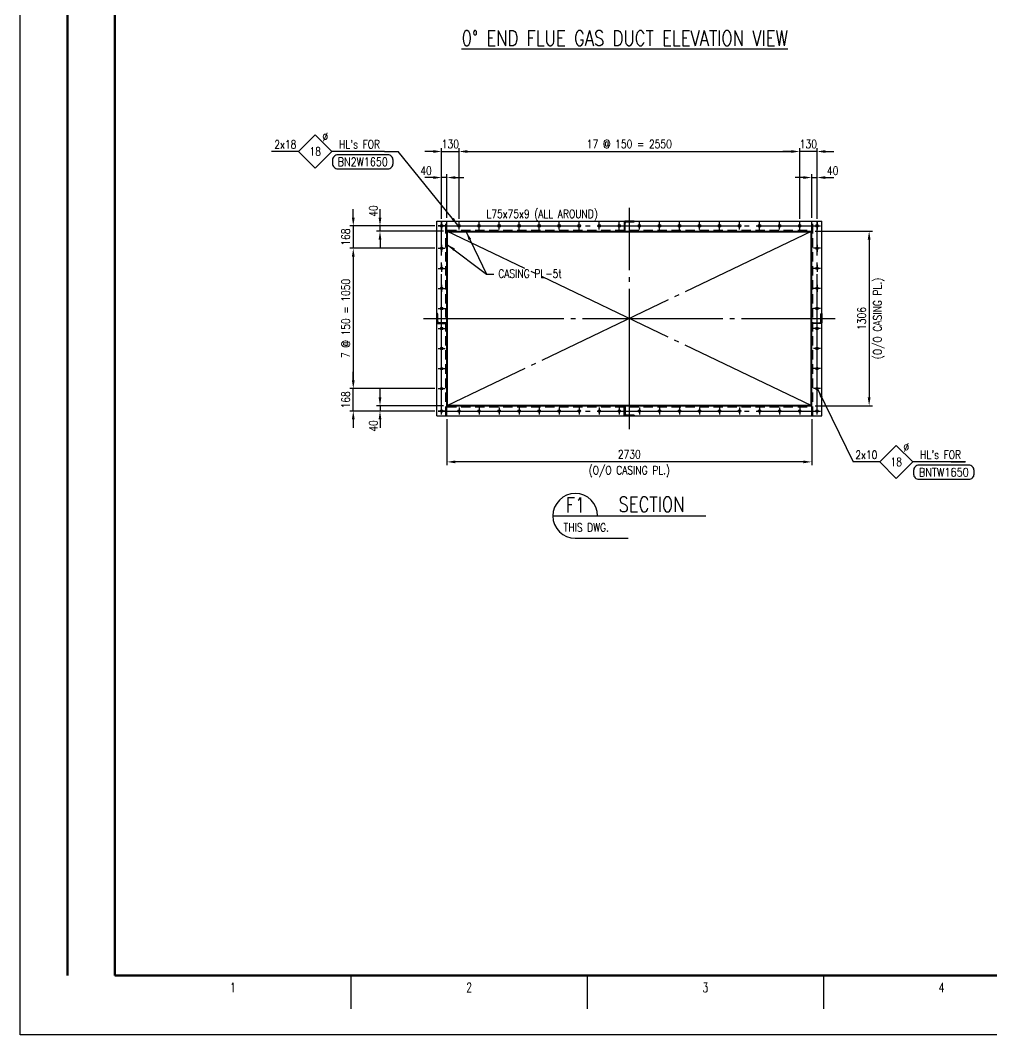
# Model space of a CAD drawing. Header units: millimetres. Extents: x 0 to 134087, y -49114 to 20834.
# Drawn here: x 113062 to 120334, y -48879 to -41289 of the extents above; entities that cross this region are included whole.
import ezdxf
from ezdxf.enums import TextEntityAlignment as Align

# ---------------------------------------------------------------- set-up
doc = ezdxf.new("R2010")
doc.units = ezdxf.units.MM
doc.header["$LTSCALE"] = 35
doc.linetypes.add('JNK-CENTER', pattern=[34, 30, -1.5, 1, -1.5])
doc.linetypes.add('JNK-HIDDEN', pattern=[3, 2, -1])
for name, color, linetype in [('CEN-R', 1, 'JNK-CENTER'), ('CON-C', 4, 'Continuous'), ('CON-G', 3, 'Continuous'), ('CON-W', 7, 'Continuous'), ('CON-Y', 2, 'Continuous'), ('Dim-W', 7, 'Continuous'), ('HID-Y', 2, 'JNK-HIDDEN'), ('STL-OBJT', 7, 'Continuous'), ('TXT-C', 4, 'Continuous')]:
    doc.layers.add(name, color=color, linetype=linetype)
doc.styles.add('ROMANS', font='ROMANS.shx', dxfattribs={"width": 0.8})
doc.styles.add('SIMPLEX', font='simplex.shx', dxfattribs={"width": 0.8})
doc.dimstyles.new('DIM25', dxfattribs={"dimscale": 25, "dimtxt": 2.5, "dimasz": 2.5, "dimexe": 1, "dimexo": 1, "dimgap": 1, "dimtad": 1, "dimdec": 1, "dimdsep": 46, "dimtxsty": 'SIMPLEX', "dimcen": 0, "dimclrt": 2, "dimazin": 2, "dimtfac": 1, "dimtdec": 1, "dimtix": 1, "dimtmove": 2, "dimatfit": 0, "dimfxl": 0.18, "dimtolj": 1, "dimtzin": 0, "dimarcsym": 0})

# ---------------------------------------------------------------- blocks, each defined once
blk = doc.blocks.new('TITLE')
at = {"color": 7}
for p, q in [((0, 0), (0, 594.85)), ((99.02, 17.68), (99.02, 7.78)), ((169.76, 17.68), (169.76, 7.78)), ((240.49, 17.68), (240.49, 7.78)), ((841, 0), (0, 0))]:
    blk.add_line(p, q, dxfattribs=at)
at = {"color": 7, "const_width": 0.707}
for points in [[(14.15, 577.17), (14.15, 17.68)], [(28.29, 17.68), (28.29, 577.52)], [(28.29, 17.68), (823.67, 17.68)]]:
    blk.add_lwpolyline(points, dxfattribs=at)
at = {"color": 7, "style": 'ROMANS', "width": 0.7}
for s, p in [('1', (63.66, 14.15)), ('2', (134.39, 14.15)), ('3', (205.12, 14.15)), ('4', (275.85, 14.15))]:
    blk.add_text(s, height=2.83, dxfattribs=at).set_placement(p, align=Align.MIDDLE)
blk = doc.blocks.new('*D3223')
at = {"layer": 'DEFPOINTS', "color": 0, "transparency": 16777216}
for p in [(118986.7, -42867.6), (118986.7, -44173.6), (119416.7, -44173.6)]:
    blk.add_point(p, dxfattribs=at)
at = {"layer": 'Dim-W', "color": 0, "lineweight": -2, "transparency": 16777216}
for p, q in [((119011.7, -42867.6), (119441.7, -42867.6)), ((119416.7, -42930.1), (119416.7, -44111.1)), ((119011.7, -44173.6), (119441.7, -44173.6))]:
    blk.add_line(p, q, dxfattribs=at)
at = {"layer": 'Dim-W', "color": 0, "transparency": 16777216}
for points in [[(119406.2, -42930.1), (119427.1, -42930.1), (119416.7, -42867.6)], [(119406.2, -44111.1), (119427.1, -44111.1), (119416.7, -44173.6)]]:
    blk.add_solid(points, dxfattribs=at)
at = {"layer": 'Dim-W', "color": 2, "transparency": 16777216, "char_height": 62.5, "attachment_point": 5, "rotation": 90, "style": 'SIMPLEX'}
for s, insert in [('\\A1;(O/O CASING PL.)', (119489.3, -43520.6)), ('\\A1;1306', (119360.4, -43520.6))]:
    blk.add_mtext(s, dxfattribs=dict(at, insert=insert))
blk = doc.blocks.new('A$C05B03637')
at = {"layer": 'HID-Y'}
for p, q in [((0, 75), (0, 0)), ((75, 75), (0, 75)), ((6, 4), (6, 60.5)), ((14.5, 69), (71, 69)), ((75, 73), (75, 75)), ((0, 0), (2, 0))]:
    blk.add_line(p, q, dxfattribs=at)
for centre, radius, start, end in [((2, 4), 4, 270, 0), ((14.5, 60.5), 8.5, 90, 180), ((71, 73), 4, 270, 0)]:
    blk.add_arc(centre, radius, start, end, dxfattribs=at)
blk = doc.blocks.new('SECTITLE')
at = {"layer": 'CON-G'}
for p, q in [((-1.7, 0), (44.1, 0)), ((5, -6.7), (20.86, -6.7))]:
    blk.add_line(p, q, dxfattribs=at)
blk.add_arc((5, 0), 6.7, 0, 270, dxfattribs=at)
at = {"layer": 'CON-C', "style": 'SIMPLEX', "width": 0.8}
for tag, p in [('A', (5.06, 1.04)), ('ELEVATION', (27.83, 1.22))]:
    blk.add_attdef(tag, text='', height=4.5, dxfattribs=at).set_placement(p, align=Align.CENTER)
at = {"layer": 'CON-Y', "style": 'SIMPLEX', "width": 0.8}
blk.add_attdef('H0000-0000', (1.54, -4.72), '', height=2.5, dxfattribs=at)
blk.add_attdef('SCALE', text='', height=2.5, dxfattribs=at).set_placement((44.9, -3.72), align=Align.RIGHT)
blk = doc.blocks.new('*D3214')
at = {"layer": 'DEFPOINTS', "color": 0, "transparency": 16777216}
for p in [(116256.7, -44248.6), (118986.7, -44248.6), (116256.7, -44593.6)]:
    blk.add_point(p, dxfattribs=at)
at = {"layer": 'Dim-W', "color": 0, "lineweight": -2, "transparency": 16777216}
for p, q in [((116256.7, -44273.6), (116256.7, -44618.6)), ((118986.7, -44273.6), (118986.7, -44618.6)), ((118924.2, -44593.6), (116319.2, -44593.6))]:
    blk.add_line(p, q, dxfattribs=at)
at = {"layer": 'Dim-W', "color": 0, "transparency": 16777216}
for points in [[(116319.2, -44583.2), (116319.2, -44604), (116256.7, -44593.6)], [(118924.2, -44583.2), (118924.2, -44604), (118986.7, -44593.6)]]:
    blk.add_solid(points, dxfattribs=at)
at = {"layer": 'Dim-W', "color": 2, "transparency": 16777216, "char_height": 62.5, "attachment_point": 5, "style": 'SIMPLEX'}
for s, insert in [('\\A1;2730', (117621.7, -44537.3)), ('\\A1;(O/O CASING PL.)', (117621.7, -44666.2))]:
    blk.add_mtext(s, dxfattribs=dict(at, insert=insert))
blk = doc.blocks.new('*D3191')
at = {"layer": 'DEFPOINTS', "color": 0, "transparency": 16777216}
for p in [(115755.2, -42827.6), (116190.2, -42827.6), (116256.7, -42867.6)]:
    blk.add_point(p, dxfattribs=at)
at = {"layer": 'Dim-W', "color": 0, "lineweight": -2, "transparency": 16777216}
for p, q in [((115755.2, -42765.1), (115755.2, -42702.6)), ((116165.2, -42827.6), (115730.2, -42827.6)), ((116231.7, -42867.6), (115730.2, -42867.6)), ((115755.2, -42867.6), (115755.2, -42827.6)), ((115755.2, -42930.1), (115755.2, -42992.6))]:
    blk.add_line(p, q, dxfattribs=at)
at = {"layer": 'Dim-W', "color": 0, "transparency": 16777216}
for points in [[(115744.7, -42765.1), (115765.6, -42765.1), (115755.2, -42827.6)], [(115744.7, -42930.1), (115765.6, -42930.1), (115755.2, -42867.6)]]:
    blk.add_solid(points, dxfattribs=at)
at = {"layer": 'Dim-W', "color": 2, "transparency": 16777216, "insert": (115705.9, -42716.6), "char_height": 62.5, "attachment_point": 5, "rotation": 90, "style": 'SIMPLEX'}
blk.add_mtext('\\A1;40', dxfattribs=at)
blk = doc.blocks.new('*D3192')
at = {"layer": 'DEFPOINTS', "color": 0, "transparency": 16777216}
for p in [(116190.2, -42827.6), (115555.2, -42995.6), (116190.2, -42995.6)]:
    blk.add_point(p, dxfattribs=at)
at = {"layer": 'Dim-W', "color": 0, "lineweight": -2, "transparency": 16777216}
for p, q in [((115555.2, -42765.1), (115555.2, -42702.6)), ((116165.2, -42827.6), (115530.2, -42827.6)), ((115555.2, -42827.6), (115555.2, -42995.6)), ((116165.2, -42995.6), (115530.2, -42995.6)), ((115555.2, -43058.1), (115555.2, -43120.6))]:
    blk.add_line(p, q, dxfattribs=at)
at = {"layer": 'Dim-W', "color": 0, "transparency": 16777216}
for points in [[(115544.7, -42765.1), (115565.6, -42765.1), (115555.2, -42827.6)], [(115544.7, -43058.1), (115565.6, -43058.1), (115555.2, -42995.6)]]:
    blk.add_solid(points, dxfattribs=at)
at = {"layer": 'Dim-W', "color": 2, "transparency": 16777216, "insert": (115498.9, -42911.6), "char_height": 62.5, "attachment_point": 5, "rotation": 90, "style": 'SIMPLEX'}
blk.add_mtext('\\A1;168', dxfattribs=at)
blk = doc.blocks.new('*D3193')
at = {"layer": 'DEFPOINTS', "color": 0, "transparency": 16777216}
for p in [(116256.7, -44173.6), (115755.2, -44213.6), (116190.2, -44213.6)]:
    blk.add_point(p, dxfattribs=at)
at = {"layer": 'Dim-W', "color": 0, "lineweight": -2, "transparency": 16777216}
for p, q in [((115755.2, -44111.1), (115755.2, -44048.6)), ((116231.7, -44173.6), (115730.2, -44173.6)), ((115755.2, -44173.6), (115755.2, -44213.6)), ((116165.2, -44213.6), (115730.2, -44213.6)), ((115755.2, -44276.1), (115755.2, -44338.6))]:
    blk.add_line(p, q, dxfattribs=at)
at = {"layer": 'Dim-W', "color": 0, "transparency": 16777216}
for points in [[(115744.7, -44111.1), (115765.6, -44111.1), (115755.2, -44173.6)], [(115744.7, -44276.1), (115765.6, -44276.1), (115755.2, -44213.6)]]:
    blk.add_solid(points, dxfattribs=at)
at = {"layer": 'Dim-W', "color": 2, "transparency": 16777216, "insert": (115705.9, -44324.5), "char_height": 62.5, "attachment_point": 5, "rotation": 90, "style": 'SIMPLEX'}
blk.add_mtext('\\A1;40', dxfattribs=at)
blk = doc.blocks.new('*D3194')
at = {"layer": 'DEFPOINTS', "color": 0, "transparency": 16777216}
for p in [(115555.2, -44045.6), (116190.2, -44045.6), (116190.2, -44213.6)]:
    blk.add_point(p, dxfattribs=at)
at = {"layer": 'Dim-W', "color": 0, "lineweight": -2, "transparency": 16777216}
for p, q in [((115555.2, -43983.1), (115555.2, -43920.6)), ((116165.2, -44045.6), (115530.2, -44045.6)), ((115555.2, -44213.6), (115555.2, -44045.6)), ((116165.2, -44213.6), (115530.2, -44213.6)), ((115555.2, -44276.1), (115555.2, -44338.6))]:
    blk.add_line(p, q, dxfattribs=at)
at = {"layer": 'Dim-W', "color": 0, "transparency": 16777216}
for points in [[(115544.7, -43983.1), (115565.6, -43983.1), (115555.2, -44045.6)], [(115544.7, -44276.1), (115565.6, -44276.1), (115555.2, -44213.6)]]:
    blk.add_solid(points, dxfattribs=at)
at = {"layer": 'Dim-W', "color": 2, "transparency": 16777216, "insert": (115498.9, -44129.6), "char_height": 62.5, "attachment_point": 5, "rotation": 90, "style": 'SIMPLEX'}
blk.add_mtext('\\A1;168', dxfattribs=at)
blk = doc.blocks.new('*D3195')
at = {"layer": 'DEFPOINTS', "color": 0, "transparency": 16777216}
for p in [(116190.2, -42995.6), (115555.2, -44045.6), (116190.2, -44045.6)]:
    blk.add_point(p, dxfattribs=at)
at = {"layer": 'Dim-W', "color": 0, "lineweight": -2, "transparency": 16777216}
for p, q in [((116165.2, -42995.6), (115530.2, -42995.6)), ((115555.2, -43058.1), (115555.2, -43983.1)), ((116165.2, -44045.6), (115530.2, -44045.6))]:
    blk.add_line(p, q, dxfattribs=at)
at = {"layer": 'Dim-W', "color": 0, "transparency": 16777216}
for points in [[(115544.7, -43058.1), (115565.6, -43058.1), (115555.2, -42995.6)], [(115544.7, -43983.1), (115565.6, -43983.1), (115555.2, -44045.6)]]:
    blk.add_solid(points, dxfattribs=at)
at = {"layer": 'Dim-W', "color": 2, "transparency": 16777216, "insert": (115498.9, -43520.6), "char_height": 62.5, "attachment_point": 5, "rotation": 90, "style": 'SIMPLEX', "bg_fill": 3, "box_fill_scale": 1.1, "bg_fill_color": 256, "bg_fill_true_color": 13158600, "bg_fill_transparency": 0}
blk.add_mtext('\\A1;7 @ 150 = 1050', dxfattribs=at)
blk = doc.blocks.new('*D3196')
at = {"layer": 'DEFPOINTS', "color": 0, "transparency": 16777216}
for p in [(116216.7, -42466.1), (116216.7, -42801.1), (116256.7, -42792.6)]:
    blk.add_point(p, dxfattribs=at)
at = {"layer": 'Dim-W', "color": 0, "lineweight": -2, "transparency": 16777216}
for p, q in [((116154.2, -42466.1), (116091.7, -42466.1)), ((116216.7, -42776.1), (116216.7, -42441.1)), ((116256.7, -42466.1), (116216.7, -42466.1)), ((116256.7, -42767.6), (116256.7, -42441.1)), ((116319.2, -42466.1), (116381.7, -42466.1))]:
    blk.add_line(p, q, dxfattribs=at)
at = {"layer": 'Dim-W', "color": 0, "transparency": 16777216}
blk.add_solid([(116319.2, -42455.7), (116319.2, -42476.5), (116256.7, -42466.1)], dxfattribs=at)
at = {"layer": 'Dim-W', "color": 2, "transparency": 16777216, "insert": (116099.8, -42414.5), "char_height": 62.5, "attachment_point": 5, "style": 'SIMPLEX', "bg_fill": 3, "box_fill_scale": 1.1, "bg_fill_color": 256, "bg_fill_true_color": 13158600, "bg_fill_transparency": 0}
blk.add_mtext('\\A1;40', dxfattribs=at)
at = {"layer": 'Dim-W', "color": 0, "transparency": 16777216}
blk.add_solid([(116154.2, -42455.7), (116154.2, -42476.5), (116216.7, -42466.1)], dxfattribs=at)
blk = doc.blocks.new('*D3197')
at = {"layer": 'DEFPOINTS', "color": 0, "transparency": 16777216}
for p in [(116346.7, -42271.1), (116216.7, -42801.1), (116346.7, -42801.1)]:
    blk.add_point(p, dxfattribs=at)
at = {"layer": 'Dim-W', "color": 0, "lineweight": -2, "transparency": 16777216}
for p, q in [((116154.2, -42271.1), (116091.7, -42271.1)), ((116216.7, -42776.1), (116216.7, -42246.1)), ((116216.7, -42271.1), (116346.7, -42271.1)), ((116346.7, -42776.1), (116346.7, -42246.1)), ((116409.2, -42271.1), (116471.7, -42271.1))]:
    blk.add_line(p, q, dxfattribs=at)
at = {"layer": 'Dim-W', "color": 0, "transparency": 16777216}
for points in [[(116154.2, -42260.7), (116154.2, -42281.5), (116216.7, -42271.1)], [(116409.2, -42260.7), (116409.2, -42281.5), (116346.7, -42271.1)]]:
    blk.add_solid(points, dxfattribs=at)
at = {"layer": 'Dim-W', "color": 2, "transparency": 16777216, "insert": (116281.7, -42214.8), "char_height": 62.5, "attachment_point": 5, "style": 'SIMPLEX'}
blk.add_mtext('\\A1;130', dxfattribs=at)
blk = doc.blocks.new('*D3198')
at = {"layer": 'DEFPOINTS', "color": 0, "transparency": 16777216}
for p in [(119026.7, -42466.1), (118986.7, -42792.6), (119026.7, -42801.1)]:
    blk.add_point(p, dxfattribs=at)
at = {"layer": 'Dim-W', "color": 0, "lineweight": -2, "transparency": 16777216}
for p, q in [((118924.2, -42466.1), (118861.7, -42466.1)), ((118986.7, -42767.6), (118986.7, -42441.1)), ((118986.7, -42466.1), (119026.7, -42466.1)), ((119026.7, -42776.1), (119026.7, -42441.1)), ((119089.2, -42466.1), (119151.7, -42466.1))]:
    blk.add_line(p, q, dxfattribs=at)
at = {"layer": 'Dim-W', "color": 0, "transparency": 16777216}
blk.add_solid([(118924.2, -42455.7), (118924.2, -42476.5), (118986.7, -42466.1)], dxfattribs=at)
at = {"layer": 'Dim-W', "color": 2, "transparency": 16777216, "insert": (119143.6, -42414.5), "char_height": 62.5, "attachment_point": 5, "style": 'SIMPLEX', "bg_fill": 3, "box_fill_scale": 1.1, "bg_fill_color": 256, "bg_fill_true_color": 13158600, "bg_fill_transparency": 0}
blk.add_mtext('\\A1;40', dxfattribs=at)
at = {"layer": 'Dim-W', "color": 0, "transparency": 16777216}
blk.add_solid([(119089.2, -42455.7), (119089.2, -42476.5), (119026.7, -42466.1)], dxfattribs=at)
blk = doc.blocks.new('*D3199')
at = {"layer": 'DEFPOINTS', "color": 0, "transparency": 16777216}
for p in [(118896.7, -42271.1), (118896.7, -42801.1), (119026.7, -42801.1)]:
    blk.add_point(p, dxfattribs=at)
at = {"layer": 'Dim-W', "color": 0, "lineweight": -2, "transparency": 16777216}
for p, q in [((118834.2, -42271.1), (118771.7, -42271.1)), ((118896.7, -42776.1), (118896.7, -42246.1)), ((119026.7, -42271.1), (118896.7, -42271.1)), ((119026.7, -42776.1), (119026.7, -42246.1)), ((119089.2, -42271.1), (119151.7, -42271.1))]:
    blk.add_line(p, q, dxfattribs=at)
at = {"layer": 'Dim-W', "color": 0, "transparency": 16777216}
for points in [[(118834.2, -42260.7), (118834.2, -42281.5), (118896.7, -42271.1)], [(119089.2, -42260.7), (119089.2, -42281.5), (119026.7, -42271.1)]]:
    blk.add_solid(points, dxfattribs=at)
at = {"layer": 'Dim-W', "color": 2, "transparency": 16777216, "insert": (118961.7, -42214.8), "char_height": 62.5, "attachment_point": 5, "style": 'SIMPLEX'}
blk.add_mtext('\\A1;130', dxfattribs=at)
blk = doc.blocks.new('*D3200')
at = {"layer": 'DEFPOINTS', "color": 0, "transparency": 16777216}
for p in [(118896.7, -42271.1), (116346.7, -42801.1), (118896.7, -42801.1)]:
    blk.add_point(p, dxfattribs=at)
at = {"layer": 'Dim-W', "color": 0, "lineweight": -2, "transparency": 16777216}
for p, q in [((116346.7, -42776.1), (116346.7, -42246.1)), ((116409.2, -42271.1), (118834.2, -42271.1)), ((118896.7, -42776.1), (118896.7, -42246.1))]:
    blk.add_line(p, q, dxfattribs=at)
at = {"layer": 'Dim-W', "color": 0, "transparency": 16777216}
for points in [[(116409.2, -42260.7), (116409.2, -42281.5), (116346.7, -42271.1)], [(118834.2, -42260.7), (118834.2, -42281.5), (118896.7, -42271.1)]]:
    blk.add_solid(points, dxfattribs=at)
at = {"layer": 'Dim-W', "color": 2, "transparency": 16777216, "insert": (117621.7, -42214.8), "char_height": 62.5, "attachment_point": 5, "style": 'SIMPLEX', "bg_fill": 3, "box_fill_scale": 1.1, "bg_fill_color": 256, "bg_fill_true_color": 13158600, "bg_fill_transparency": 0}
blk.add_mtext('\\A1;17 @ 150 = 2550', dxfattribs=at)
blk = doc.blocks.new('BOLTHOLE')
at = {"layer": 'CON-W'}
blk.add_line((25.7, 0), (9.9, 0), dxfattribs=at)
blk.add_lwpolyline([(0, 0), (4.95, 4.95), (9.9, 0), (4.95, -4.95)], close=True, dxfattribs=at)
at = {"layer": 'CON-Y', "style": 'SIMPLEX', "width": 0.8}
for s, p in [('%%C', (8.81, 3.12)), ("HL's FOR", (24.37, 0.9))]:
    blk.add_text(s, height=2.5, dxfattribs=at).set_placement(p, align=Align.RIGHT)
blk.add_attdef('4', text='', height=2.5, dxfattribs=at).set_placement((-0.69, 0.87), align=Align.RIGHT)
blk.add_attdef('22', text='', height=2.5, dxfattribs=at).set_placement((4.95, 0), align=Align.MIDDLE_CENTER)
blk = doc.blocks.new('boltmark')
at = {"layer": 'CON-Y'}
blk.add_lwpolyline([(0, -4.2), (15, -4.2, 0.414214), (16.56, -2.64), (16.56, -1.56, 0.414214), (15, 0), (0, 0, 0.414214), (-1.56, -1.56), (-1.56, -2.64, 0.414214)], format="xyb", close=True, dxfattribs=at)
at = {"layer": 'CON-G', "style": 'SIMPLEX', "width": 0.802523}
blk.add_attdef('BN2W1650', text='', height=2.5, dxfattribs=at).set_placement((0, -3.35), (15, -3.35), align=Align.FIT)

msp = doc.modelspace()

# ---------------------------------------------------------------- linework, layer by layer
at = {"layer": 'CEN-R'}
for p, q in [((117621.6578, -44348.5671), (117621.6578, -42692.5671)), ((116216.6578, -42801.0671), (116216.6578, -42854.0671)), ((116216.6578, -44240.0671), (116216.6578, -42801.0671)), ((116346.6578, -42854.0671), (116346.6578, -42801.0671)), ((116496.6578, -42854.0671), (116496.6578, -42801.0671)), ((116646.6578, -42854.0671), (116646.6578, -42801.0671)), ((116796.6578, -42854.0671), (116796.6578, -42801.0671)), ((116946.6578, -42854.0671), (116946.6578, -42801.0671)), ((117096.6578, -42854.0671), (117096.6578, -42801.0671)), ((117246.6578, -42854.0671), (117246.6578, -42801.0671)), ((117396.6578, -42854.0671), (117396.6578, -42801.0671)), ((117546.6578, -42854.0671), (117546.6578, -42801.0671)), ((117696.6578, -42854.0671), (117696.6578, -42801.0671)), ((117846.6578, -42854.0671), (117846.6578, -42801.0671)), ((117996.6578, -42854.0671), (117996.6578, -42801.0671)), ((118146.6578, -42854.0671), (118146.6578, -42801.0671)), ((118296.6578, -42854.0671), (118296.6578, -42801.0671)), ((118446.6578, -42854.0671), (118446.6578, -42801.0671)), ((118596.6578, -42854.0671), (118596.6578, -42801.0671)), ((118746.6578, -42854.0671), (118746.6578, -42801.0671)), ((118896.6578, -42854.0671), (118896.6578, -42801.0671)), ((119026.6578, -42801.0671), (119026.6578, -42854.0671)), ((119026.6578, -44240.0671), (119026.6578, -42801.0671)), ((116243.1578, -42827.5671), (116190.1578, -42827.5671)), ((116190.1578, -42827.5671), (119053.1578, -42827.5671)), ((118986.6578, -42867.5671), (116256.6578, -44173.5671)), ((118986.6578, -44173.5671), (116256.6578, -42867.5671)), ((119000.1578, -42827.5671), (119053.1578, -42827.5671)), ((119026.6578, -42999.0671), (119026.6578, -42946.0671)), ((116190.1578, -42995.5671), (116243.1578, -42995.5671)), ((116216.6578, -42969.0671), (116216.6578, -43022.0671)), ((119053.1578, -42995.5671), (119000.1578, -42995.5671)), ((119026.6578, -42969.0671), (119026.6578, -43022.0671)), ((116190.1578, -43145.5671), (116243.1578, -43145.5671)), ((116216.6578, -43119.0671), (116216.6578, -43172.0671)), ((119053.1578, -43145.5671), (119000.1578, -43145.5671)), ((119026.6578, -43119.0671), (119026.6578, -43172.0671)), ((116190.1578, -43295.5671), (116243.1578, -43295.5671)), ((116216.6578, -43269.0671), (116216.6578, -43322.0671)), ((119053.1578, -43295.5671), (119000.1578, -43295.5671)), ((119026.6578, -43269.0671), (119026.6578, -43322.0671)), ((116190.1578, -43445.5671), (116243.1578, -43445.5671)), ((119053.1578, -43445.5671), (119000.1578, -43445.5671)), ((116081.6578, -43520.5671), (119161.6578, -43520.5671)), ((116190.1578, -43595.5671), (116243.1578, -43595.5671)), ((116216.6578, -43622.0671), (116216.6578, -43569.0671)), ((119053.1578, -43595.5671), (119000.1578, -43595.5671)), ((119026.6578, -43622.0671), (119026.6578, -43569.0671)), ((116190.1578, -43745.5671), (116243.1578, -43745.5671)), ((116216.6578, -43772.0671), (116216.6578, -43719.0671)), ((119053.1578, -43745.5671), (119000.1578, -43745.5671)), ((119026.6578, -43772.0671), (119026.6578, -43719.0671)), ((116216.6578, -43922.0671), (116216.6578, -43869.0671)), ((119026.6578, -43922.0671), (119026.6578, -43869.0671)), ((116190.1578, -43895.5671), (116243.1578, -43895.5671)), ((119053.1578, -43895.5671), (119000.1578, -43895.5671)), ((116216.6578, -44072.0671), (116216.6578, -44019.0671)), ((119026.6578, -44072.0671), (119026.6578, -44019.0671)), ((116190.1578, -44045.5671), (116243.1578, -44045.5671)), ((119053.1578, -44045.5671), (119000.1578, -44045.5671)), ((116243.1578, -44213.5671), (116190.1578, -44213.5671)), ((116190.1578, -44213.5671), (119053.1578, -44213.5671)), ((116216.6578, -44240.0671), (116216.6578, -44187.0671)), ((116346.6578, -44187.0671), (116346.6578, -44240.0671)), ((116496.6578, -44187.0671), (116496.6578, -44240.0671)), ((116646.6578, -44187.0671), (116646.6578, -44240.0671)), ((116796.6578, -44187.0671), (116796.6578, -44240.0671)), ((116946.6578, -44187.0671), (116946.6578, -44240.0671)), ((117096.6578, -44187.0671), (117096.6578, -44240.0671)), ((117246.6578, -44187.0671), (117246.6578, -44240.0671)), ((117396.6578, -44187.0671), (117396.6578, -44240.0671)), ((117546.6578, -44187.0671), (117546.6578, -44240.0671)), ((117696.6578, -44187.0671), (117696.6578, -44240.0671)), ((117846.6578, -44187.0671), (117846.6578, -44240.0671)), ((117996.6578, -44187.0671), (117996.6578, -44240.0671)), ((118146.6578, -44187.0671), (118146.6578, -44240.0671)), ((118296.6578, -44187.0671), (118296.6578, -44240.0671)), ((118446.6578, -44187.0671), (118446.6578, -44240.0671)), ((118596.6578, -44187.0671), (118596.6578, -44240.0671)), ((118746.6578, -44187.0671), (118746.6578, -44240.0671)), ((118896.6578, -44187.0671), (118896.6578, -44240.0671)), ((119000.1578, -44213.5671), (119053.1578, -44213.5671)), ((119026.6578, -44240.0671), (119026.6578, -44187.0671))]:
    msp.add_line(p, q, dxfattribs=at)
at = {"layer": 'CON-G'}
for p, q in [((116181.6578, -44248.5671), (116181.6578, -42792.5671)), ((116181.6578, -42792.5671), (119061.6578, -42792.5671)), ((116256.6578, -44248.5671), (116256.6578, -42792.5671)), ((118986.6578, -44248.5671), (118986.6578, -42792.5671)), ((119061.6578, -44248.5671), (119061.6578, -42792.5671)), ((116256.6578, -42867.5671), (118986.6578, -42867.5671)), ((116256.6578, -42872.5671), (118986.6578, -42872.5671)), ((116261.6578, -44168.5671), (116261.6578, -42872.5671)), ((118981.6578, -44168.5671), (118981.6578, -42872.5671)), ((116256.6578, -44168.5671), (118986.6578, -44168.5671)), ((116256.6578, -44173.5671), (118986.6578, -44173.5671)), ((116181.6578, -44248.5671), (119061.6578, -44248.5671))]:
    msp.add_line(p, q, dxfattribs=at)
for centre in [(116216.6578, -42827.5671), (116346.6578, -42827.5671), (116496.6578, -42827.5671), (116646.6578, -42827.5671), (116796.6578, -42827.5671), (116946.6578, -42827.5671), (117096.6578, -42827.5671), (117246.6578, -42827.5671), (117396.6578, -42827.5671), (117546.6578, -42827.5671), (117696.6578, -42827.5671), (117846.6578, -42827.5671), (117996.6578, -42827.5671), (118146.6578, -42827.5671), (118296.6578, -42827.5671), (118446.6578, -42827.5671), (118596.6578, -42827.5671), (118746.6578, -42827.5671), (118896.6578, -42827.5671), (119026.6578, -42827.5671), (116216.6578, -42995.5671), (119026.6578, -42995.5671), (116216.6578, -43145.5671), (119026.6578, -43145.5671), (116216.6578, -43295.5671), (119026.6578, -43295.5671), (116216.6578, -43445.5671), (119026.6578, -43445.5671), (116216.6578, -43595.5671), (119026.6578, -43595.5671), (116216.6578, -43745.5671), (119026.6578, -43745.5671), (116216.6578, -43895.5671), (119026.6578, -43895.5671), (116216.6578, -44045.5671), (119026.6578, -44045.5671), (116216.6578, -44213.5671), (116346.6578, -44213.5671), (116496.6578, -44213.5671), (116646.6578, -44213.5671), (116796.6578, -44213.5671), (116946.6578, -44213.5671), (117096.6578, -44213.5671), (117246.6578, -44213.5671), (117396.6578, -44213.5671), (117546.6578, -44213.5671), (117696.6578, -44213.5671), (117846.6578, -44213.5671), (117996.6578, -44213.5671), (118146.6578, -44213.5671), (118296.6578, -44213.5671), (118446.6578, -44213.5671), (118596.6578, -44213.5671), (118746.6578, -44213.5671), (118896.6578, -44213.5671), (119026.6578, -44213.5671)]:
    msp.add_circle(centre, 9.5, dxfattribs=at)
at = {"layer": 'CON-W'}
for p, q in [((115146.3013, -42271.0671), (114943.5485, -42271.0671)), ((115788.7224, -42271.0671), (115891.3528, -42271.0671)), ((119495.5257, -44593.5671), (119296.1836, -44593.5671)), ((120031.6003, -44593.5671), (120134.2307, -44593.5671))]:
    msp.add_line(p, q, dxfattribs=at)
at = {"layer": 'HID-Y'}
for p, q in [((116247.6578, -44248.5671), (116247.6578, -42792.5671)), ((118995.6578, -44248.5671), (118995.6578, -42792.5671)), ((116256.6578, -42858.5671), (118986.6578, -42858.5671)), ((116256.6578, -44182.5671), (118986.6578, -44182.5671))]:
    msp.add_line(p, q, dxfattribs=at)

# ---------------------------------------------------------------- block references
at = {"linetype": 'ByBlock', "xscale": 24.99999999749996, "yscale": 24.99999999749996, "zscale": 24.99999999749996}
msp.add_blockref('TITLE', (113062.4846, -48879.4503), dxfattribs=at)
at = {"xscale": 25, "yscale": 25, "zscale": 25}
for name, p, values in [('BOLTHOLE', (115146.3013, -42271.0671), {'4': '2x18', '22': '18'}), ('boltmark', (115439.0412, -42296.0671), {'BN2W1650': 'BN2W1650'}), ('BOLTHOLE', (119495.5257, -44593.5671), {'4': '2x10', '22': '18'})]:
    msp.add_blockref(name, p, dxfattribs=at).add_auto_attribs(values)
ref = msp.add_blockref('boltmark', (119788.2655, -44618.5671), dxfattribs=dict(xscale=25, yscale=25, zscale=25))
ref.add_attrib('BN2W1650', 'BNTW1650', dxfattribs={"layer": 'CON-G', "height": 62.5, "style": 'SIMPLEX', "width": 0.812878}).set_placement((119788.2655, -44702.3087), (120163.2541, -44702.3087), align=Align.FIT)
at = {"layer": 'CON-W', "xscale": 25, "yscale": 25, "zscale": 25}
msp.add_blockref('SECTITLE', (117091.6578, -44997.3534), dxfattribs=at).add_auto_attribs({'H0000-0000': 'THIS DWG.', 'A': 'F1', 'ELEVATION': 'SECTION'})
at = {"layer": 'Dim-W'}
msp.add_blockref('A$C05B03637', (117583.6578, -42867.567), dxfattribs=at)
at = {"layer": 'Dim-W', "rotation": 90.00000000000001}
msp.add_blockref('A$C05B03637', (116256.6577, -43558.567), dxfattribs=at)
at = {"layer": 'Dim-W', "xscale": -1}
for p, rotation in [((118986.6578, -43558.567), 270), ((117583.6578, -44173.5671), 180)]:
    msp.add_blockref('A$C05B03637', p, dxfattribs=dict(at, rotation=rotation))

# ---------------------------------------------------------------- texts
at = {"layer": 'CON-Y', "style": 'SIMPLEX', "width": 0.8}
msp.add_text('CASING PL-5t', height=62.5, dxfattribs=at).set_placement((116640.4063, -43216.5881))
at = {"layer": 'TXT-C', "style": 'SIMPLEX', "width": 0.8}
msp.add_text('%%U0%%D END FLUE GAS DUCT ELEVATION VIEW', height=112.5, dxfattribs=at).set_placement((117586.8951, -41479.397), align=Align.CENTER)

# ---------------------------------------------------------------- dimensions: what is measured, and where the dimension line sits
at = {"layer": 'Dim-W'}
for base, p1, p2, angle, picture, middle in [((115555.1578, -42995.5671), (116190.1578, -42827.5671), (116190.1578, -42995.5671), 90, '*D3192', (115498.9078, -42911.5671)), ((115555.1578, -44045.5671), (116190.1578, -44213.5671), (116190.1578, -44045.5671), 270, '*D3194', (115498.9078, -44129.5671))]:
    dim = msp.add_linear_dim(base=base, p1=p1, p2=p2, angle=angle, dimstyle='DIM25', dxfattribs=at)
    dim.commit()
    dim.dimension.update_dxf_attribs({"geometry": picture, "text_midpoint": middle})
for base, p1, p2, angle, picture, middle in [((115755.1578, -42827.5671), (116256.6578, -42867.5671), (116190.1578, -42827.5671), 90, '*D3191', (115705.947, -42716.5953)), ((115755.1578, -44213.5671), (116256.6578, -44173.5671), (116190.1578, -44213.5671), 270, '*D3193', (115705.947, -44324.5388))]:
    dim = msp.add_linear_dim(base=base, p1=p1, p2=p2, angle=angle, dimstyle='DIM25', override={"dimtix": 0}, dxfattribs=at)
    dim.commit()
    dim.dimension.update_dxf_attribs({"geometry": picture, "text_midpoint": middle, "dimtype": 160})
for base, p1, p2, angle, picture, middle in [((119416.6578, -44173.5671), (118986.6578, -42867.5671), (118986.6578, -44173.5671), 270, '*D3223', (119416.6578, -43520.5671)), ((116256.6578, -44593.5671), (118986.6578, -44248.5671), (116256.6578, -44248.5671), 180, '*D3214', (117621.6578, -44593.5671))]:
    dim = msp.add_linear_dim(base=base, p1=p1, p2=p2, angle=angle, text='<>\\X(O/O CASING PL.)', dimstyle='DIM25', dxfattribs=at)
    dim.commit()
    dim.dimension.update_dxf_attribs({"geometry": picture, "text_midpoint": middle})

# ---------------------------------------------------------------- leaders
msp.add_leader([(119032.8801, -44052.7457), (119296.1836, -44593.5671)], dimstyle='DIM25', override={"dimgap": 1, "dimtad": 0}, dxfattribs=at)
at = {"layer": 'STL-OBJT'}
for points in [[(116400.5837, -42872.5671), (116552.2337, -43189.9191), (116607.8925, -43189.9191)], [(116261.6578, -42968.6471), (116552.2337, -43189.9191)]]:
    msp.add_leader(points, dimstyle='DIM25', dxfattribs=at)

# ---------------------------------------------------------------- next in the draw order: dimensions: what is measured, and where the dimension line sits
at = {"layer": 'Dim-W'}
dim = msp.add_linear_dim(base=(116216.6578, -42466.0671), p1=(116256.6578, -42792.5671), p2=(116216.6578, -42801.0671), dimstyle='DIM25', override={"dimdec": 0, "dimtdec": 0, "dimtix": 0, "dimatfit": 2, "dimtfill": 1}, dxfattribs=at)
dim.commit()
dim.dimension.update_dxf_attribs({"geometry": '*D3196', "text_midpoint": (116099.7585, -42414.4746), "dimtype": 160})
dim = msp.add_linear_dim(base=(119026.6578, -42466.0671), p1=(118986.6578, -42792.5671), p2=(119026.6578, -42801.0671), angle=180, dimstyle='DIM25', override={"dimdec": 0, "dimtdec": 0, "dimtix": 0, "dimatfit": 2, "dimtfill": 1}, dxfattribs=at)
dim.commit()
dim.dimension.update_dxf_attribs({"geometry": '*D3198', "text_midpoint": (119143.557, -42414.4746), "dimtype": 160})
dim = msp.add_linear_dim(base=(115555.1578, -44045.5671), p1=(116190.1578, -42995.5671), p2=(116190.1578, -44045.5671), angle=90, text='7 @ 150 = <>', dimstyle='DIM25', override={"dimdec": 0, "dimtdec": 0, "dimtix": 0, "dimatfit": 2, "dimtfill": 1}, dxfattribs=at)
dim.commit()
dim.dimension.update_dxf_attribs({"geometry": '*D3195', "text_midpoint": (115498.9078, -43520.5671)})

# ---------------------------------------------------------------- next in the draw order: dimensions: what is measured, and where the dimension line sits
dim = msp.add_linear_dim(base=(116346.6578, -42271.0671), p1=(116216.6578, -42801.0671), p2=(116346.6578, -42801.0671), dimstyle='DIM25', dxfattribs=at)
dim.commit()
dim.dimension.update_dxf_attribs({"geometry": '*D3197', "text_midpoint": (116281.6578, -42214.8171)})
dim = msp.add_linear_dim(base=(118896.6578, -42271.0671), p1=(119026.6578, -42801.0671), p2=(118896.6578, -42801.0671), angle=180, dimstyle='DIM25', dxfattribs=at)
dim.commit()
dim.dimension.update_dxf_attribs({"geometry": '*D3199', "text_midpoint": (118961.6578, -42214.8171)})

# ---------------------------------------------------------------- next in the draw order: dimensions: what is measured, and where the dimension line sits
dim = msp.add_linear_dim(base=(118896.6578, -42271.0671), p1=(116346.6578, -42801.0671), p2=(118896.6578, -42801.0671), text='17 @ 150 = <>', dimstyle='DIM25', override={"dimdec": 0, "dimtdec": 0, "dimtix": 0, "dimatfit": 2, "dimtfill": 1}, dxfattribs=at)
dim.commit()
dim.dimension.update_dxf_attribs({"geometry": '*D3200', "text_midpoint": (117621.6578, -42214.8171)})

# ---------------------------------------------------------------- next in the draw order: texts
at = {"layer": 'CON-Y', "style": 'SIMPLEX', "width": 0.8}
msp.add_text('L75x75x9 (ALL AROUND)', height=62.5, dxfattribs=at).set_placement((116968.8897, -42769.031), align=Align.CENTER)

# ---------------------------------------------------------------- next in the draw order: leaders
at = {"layer": 'Dim-W'}
msp.add_leader([(116338.8818, -42822.1095), (115891.3528, -42271.0671)], dimstyle='DIM25', override={"dimgap": 1, "dimtad": 0}, dxfattribs=at)

doc.saveas('drawing.dxf')
